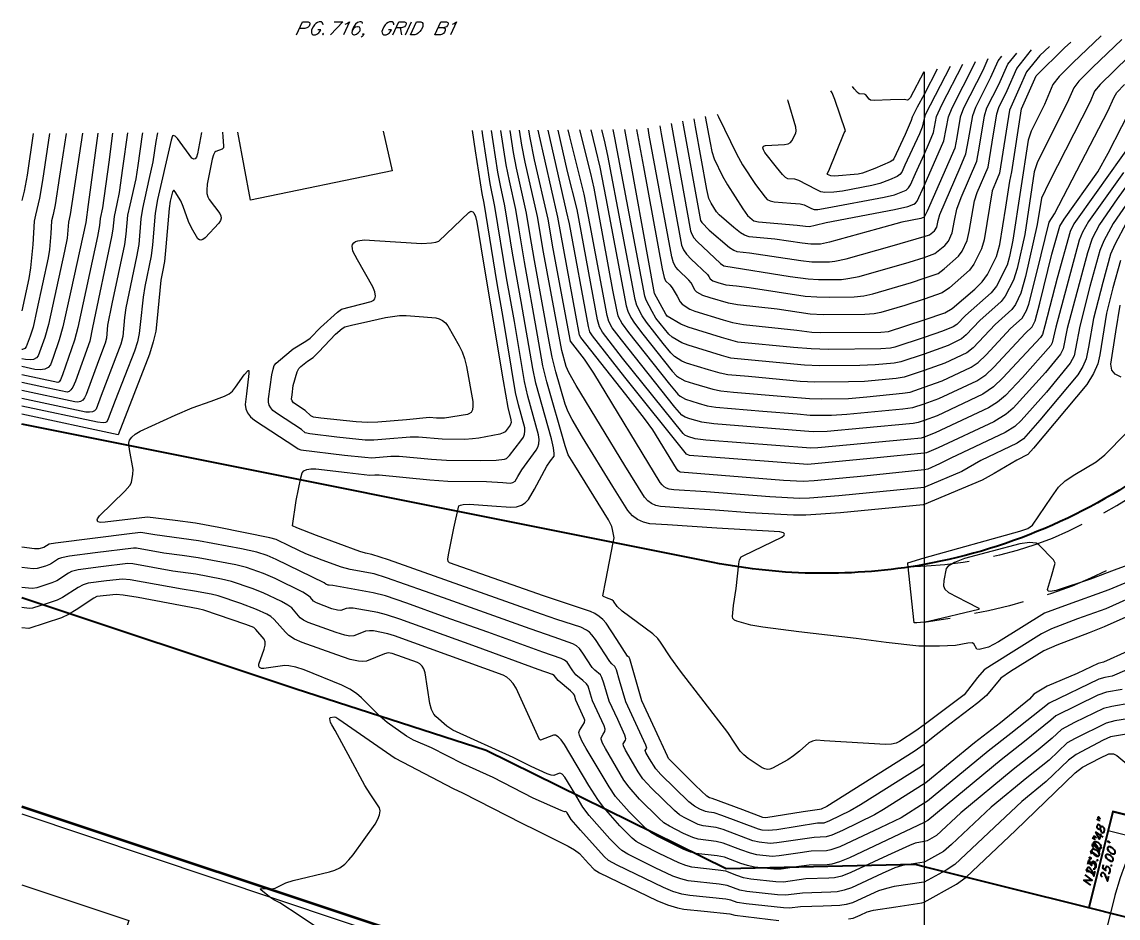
# Model space of a CAD drawing. Header units: feet. Extents: x 7 to 2308, y -319 to 1396.
# Drawn here: x 6.9 to 281, y 1009.3 to 1233.3 of the extents above; entities that cross this region are included whole.
import ezdxf

# ---------------------------------------------------------------- set-up
doc = ezdxf.new("R2010")
doc.units = ezdxf.units.FT
doc.header["$MEASUREMENT"] = 0
for name, color, linetype in [('PDF_ANNOT-BNDRY-T20', 7, 'Continuous'), ('PDF_ANNOT-NOTES', 7, 'Continuous'), ('PDF_X1003BASE$ANNOT-BNDRY-T20', 7, 'Continuous'), ('PDF_X1003BASE$PA_NEAT_LINE', 7, 'Continuous'), ('PDF_X1003BASE$PA_PARCEL', 7, 'Continuous'), ('PDF_X1003BASE$PA_ROW', 7, 'Continuous'), ('PDF_X1003BASE$PR-SLOPE', 7, 'Continuous'), ('PDF_X1003BASE$ST_STREET_CL', 7, 'Continuous'), ('PDF_X1003BASE$TR_CURB', 7, 'Continuous')]:
    doc.layers.add(name, color=color, linetype=linetype)
for name, color, linetype, true_color in [('PDF_X1003BASE$BL_BUILDING', 7, 'Continuous', 0x979797), ('PDF_X1003BASE$CR_CONT_DEF', 7, 'Continuous', 0x979797), ('PDF_X1003BASE$CR_NDX_DEF', 7, 'Continuous', 0x767676), ('PDF_X1003BASE$PR_BLDG_SETBACK', 7, 'Continuous', 0x767676)]:
    doc.layers.add(name, color=color, linetype=linetype, true_color=true_color)

msp = doc.modelspace()

# ---------------------------------------------------------------- linework, layer by layer
at = {"layer": 'PDF_ANNOT-BNDRY-T20', "lineweight": 40}
for points in [[(274.92, 1028.06), (274.98, 1028.28), (275.14, 1028.49), (275.4, 1028.49), (275.88, 1028.28), (276.1, 1028.12), (276.52, 1027.69), (276.68, 1027.32), (276.74, 1027), (276.68, 1026.84), (276.52, 1026.62), (276.2, 1026.57), (275.78, 1026.78), (275.56, 1027), (275.14, 1027.37), (274.92, 1027.74)], [(275.14, 1029.66), (275.03, 1029.66), (274.98, 1029.82), (275.08, 1029.82)], [(274.44, 1026.25), (274.5, 1026.41), (274.66, 1026.62), (274.98, 1026.62), (275.4, 1026.41), (275.67, 1026.25), (276.04, 1025.88), (276.26, 1025.5), (276.26, 1025.13), (276.2, 1024.97), (276.04, 1024.76), (275.78, 1024.76), (275.35, 1024.97), (275.08, 1025.13), (274.71, 1025.56), (274.5, 1025.88)], [(275.72, 1023.8), (275.83, 1023.85), (275.88, 1023.69), (275.78, 1023.64)]]:
    msp.add_lwpolyline(points, close=True, dxfattribs=at)
for points in [[(275.08, 1029.82), (275.24, 1029.72), (275.4, 1029.5), (275.46, 1029.34)], [(275.03, 1021.88), (275.35, 1021.88), (275.51, 1022.09), (275.56, 1022.36), (275.56, 1022.73), (275.46, 1023), (275.19, 1023.32), (275.03, 1023.42), (274.76, 1023.53), (274.55, 1023.42), (274.39, 1023.21), (274.34, 1022.94), (274.34, 1022.62), (274.39, 1022.46), (273.7, 1023.1), (273.91, 1024.01)], [(273.59, 1020.87), (273.54, 1020.92), (273.38, 1021.13), (273.32, 1021.29), (273.27, 1021.51), (273.38, 1021.88), (273.54, 1022.04), (273.8, 1022.04), (273.96, 1021.88), (274.12, 1021.67), (274.34, 1021.35), (274.92, 1019.8), (275.24, 1021.08)]]:
    msp.add_lwpolyline(points, dxfattribs=at)
at = {"layer": 'PDF_ANNOT-NOTES', "lineweight": 30}
for points in [[(75.54, 1230.11), (77.04, 1233.31), (78.42, 1233.31), (78.79, 1233.15), (78.9, 1233.04), (78.9, 1232.72), (78.69, 1232.24), (78.42, 1231.98), (78.15, 1231.82), (77.62, 1231.66), (76.29, 1231.66)], [(82.21, 1232.56), (82.15, 1232.88), (81.99, 1233.15), (81.78, 1233.31), (81.19, 1233.31), (80.82, 1233.15), (80.34, 1232.88), (80.07, 1232.56), (79.7, 1232.08), (79.33, 1231.34), (79.27, 1230.91), (79.27, 1230.59), (79.43, 1230.27), (79.7, 1230.11), (80.29, 1230.11), (80.66, 1230.27), (81.09, 1230.59), (81.41, 1230.91), (81.62, 1231.34), (80.87, 1231.34)], [(84.98, 1233.31), (87.11, 1233.31), (84.07, 1230.11)], [(87.75, 1232.72), (88.12, 1232.88), (88.76, 1233.31), (87.27, 1230.11)], [(92.07, 1232.88), (92.07, 1233.15), (91.7, 1233.31), (91.38, 1233.31), (90.84, 1233.15), (90.31, 1232.72), (89.83, 1231.98), (89.46, 1231.18), (89.35, 1230.59), (89.51, 1230.27), (89.88, 1230.11), (90.04, 1230.11), (90.58, 1230.27), (91, 1230.59), (91.38, 1231.02), (91.43, 1231.18), (91.48, 1231.66), (91.32, 1231.98), (90.95, 1232.08), (90.79, 1232.08), (90.26, 1231.98), (89.83, 1231.66), (89.46, 1231.18)], [(99.85, 1232.56), (99.85, 1232.88), (99.69, 1233.15), (99.43, 1233.31), (98.84, 1233.31), (98.47, 1233.15), (98.04, 1232.88), (97.72, 1232.56), (97.35, 1232.08), (97.03, 1231.34), (96.92, 1230.91), (96.97, 1230.59), (97.13, 1230.27), (97.35, 1230.11), (97.93, 1230.11), (98.31, 1230.27), (98.79, 1230.59), (99.05, 1230.91), (99.27, 1231.34), (98.52, 1231.34)], [(99.64, 1230.11), (101.13, 1233.31), (102.52, 1233.31), (102.89, 1233.15), (102.94, 1233.04), (103, 1232.72), (102.84, 1232.4), (102.52, 1232.08), (102.3, 1231.98), (101.77, 1231.82), (100.44, 1231.82)], [(101.5, 1231.82), (101.77, 1230.11)], [(102.84, 1230.11), (104.33, 1233.31)], [(112.27, 1231.82), (112.7, 1231.66), (112.75, 1231.5), (112.75, 1231.18), (112.54, 1230.75), (112.27, 1230.43), (112.06, 1230.27), (111.53, 1230.11), (110.14, 1230.11), (111.63, 1233.31), (113.02, 1233.31), (113.39, 1233.15), (113.45, 1233.04), (113.5, 1232.72), (113.34, 1232.4), (113.02, 1232.08), (112.81, 1231.98), (112.27, 1231.82), (110.94, 1231.82)], [(114.57, 1232.72), (114.94, 1232.88), (115.58, 1233.31), (114.09, 1230.11)], [(82.26, 1230.43), (82.05, 1230.27), (82.1, 1230.11), (82.31, 1230.27)], [(92.39, 1230.27), (92.18, 1230.11), (92.07, 1230.27), (92.34, 1230.43), (92.39, 1230.27), (92.23, 1229.95), (91.96, 1229.68), (91.75, 1229.52)]]:
    msp.add_lwpolyline(points, dxfattribs=at)
msp.add_lwpolyline([(104.06, 1230.11), (105.56, 1233.31), (106.62, 1233.31), (107, 1233.15), (107.16, 1232.88), (107.16, 1232.56), (107.1, 1232.08), (106.73, 1231.34), (106.41, 1230.91), (106.09, 1230.59), (105.66, 1230.27), (105.13, 1230.11)], close=True, dxfattribs=at)
at = {"layer": 'PDF_X1003BASE$ANNOT-BNDRY-T20', "lineweight": 40}
for points in [[(275.99, 1033.87), (275.88, 1033.87), (275.83, 1034.03), (275.94, 1034.03)], [(276.15, 1034.46), (276.04, 1034.41), (275.99, 1034.57), (276.1, 1034.62)], [(275.78, 1032.22), (275.88, 1032.59), (276.04, 1032.81), (276.2, 1032.75), (276.36, 1032.65), (276.52, 1032.43), (276.58, 1032.17), (276.52, 1031.74), (276.58, 1031.42), (276.68, 1031.1), (276.84, 1030.89), (277.06, 1030.73), (277.27, 1030.67), (277.38, 1030.73), (277.54, 1030.94), (277.59, 1031.31), (277.59, 1031.63), (277.54, 1031.79), (277.38, 1032.01), (277.16, 1032.17), (276.95, 1032.22), (276.74, 1032.17), (276.58, 1031.95), (276.42, 1031.63), (276.31, 1031.47), (276.1, 1031.53), (275.94, 1031.63), (275.78, 1031.85)], [(274.87, 1029.29), (274.76, 1029.24), (274.66, 1029.4), (274.76, 1029.45)], [(278.6, 1028.38), (278.5, 1028.38), (278.44, 1028.54), (278.55, 1028.54)], [(277.96, 1024.97), (278.02, 1025.13), (278.18, 1025.34), (278.44, 1025.34), (278.87, 1025.13), (279.14, 1024.97), (279.51, 1024.54), (279.72, 1024.22), (279.72, 1023.69), (279.56, 1023.48), (279.24, 1023.48), (278.82, 1023.69), (278.55, 1023.85), (278.18, 1024.22), (277.96, 1024.6)], [(278.44, 1026.46), (278.44, 1027), (278.6, 1027.21), (278.92, 1027.21), (279.35, 1027), (279.62, 1026.84), (279.99, 1026.41), (280.2, 1026.04), (280.2, 1025.72), (280.15, 1025.5), (279.99, 1025.29), (279.72, 1025.29), (279.3, 1025.5), (279.03, 1025.72), (278.66, 1026.09)], [(279.19, 1022.52), (279.3, 1022.52), (279.35, 1022.41), (279.24, 1022.36)]]:
    msp.add_lwpolyline(points, close=True, dxfattribs=at)
for points in [[(275.94, 1034.03), (276.1, 1033.93), (276.26, 1033.71), (276.31, 1033.55)], [(276.1, 1034.62), (276.26, 1034.46), (276.42, 1034.25), (276.47, 1034.09)], [(276.68, 1030.41), (276.36, 1029.02), (275.46, 1030.83), (277.16, 1029.56)], [(274.92, 1026.89), (274.87, 1026.94), (274.71, 1027.16), (274.66, 1027.32), (274.6, 1027.58), (274.71, 1027.96), (274.82, 1028.06), (274.92, 1028.12), (275.14, 1028.06), (275.3, 1027.96), (275.46, 1027.74), (275.67, 1027.37), (276.26, 1025.82), (276.58, 1027.16)], [(274.76, 1029.45), (274.98, 1029.29), (275.08, 1029.08), (275.14, 1028.92)], [(278.55, 1028.54), (278.71, 1028.44), (278.87, 1028.22), (278.92, 1028.06)], [(274.44, 1025.29), (274.39, 1025.56), (274.23, 1026.04), (275.99, 1024.76)], [(273.43, 1022.78), (273.7, 1023.8), (274.18, 1022.73), (274.28, 1023.05), (274.39, 1023.16), (274.5, 1023.21), (274.76, 1023.1), (274.92, 1023), (275.19, 1022.73), (275.3, 1022.41), (275.3, 1022.04), (275.24, 1021.77), (275.08, 1021.56), (274.76, 1021.56)], [(278.55, 1020.6), (278.71, 1020.55), (278.82, 1020.6), (278.98, 1020.81), (279.03, 1021.08), (279.03, 1021.45), (278.92, 1021.72), (278.71, 1021.99), (278.55, 1022.15), (278.23, 1022.2), (278.02, 1022.15), (277.91, 1021.93), (277.8, 1021.67), (277.86, 1021.35), (277.91, 1021.19), (277.16, 1021.83), (277.38, 1022.73)], [(274.18, 1017.56), (272.42, 1018.79), (274.5, 1018.84), (272.74, 1020.12)], [(273.32, 1020.76), (273.27, 1021.03), (273.11, 1021.51), (274.82, 1020.23)], [(277.11, 1019.59), (277, 1019.64), (276.84, 1019.85), (276.79, 1020.01), (276.79, 1020.23), (276.84, 1020.6), (277, 1020.76), (277.27, 1020.76), (277.43, 1020.6), (277.59, 1020.39), (277.8, 1020.01), (278.39, 1018.52), (278.71, 1019.8)]]:
    msp.add_lwpolyline(points, dxfattribs=at)
for points, knots in [([(273.89, 1024.49), (273.89, 1024.51), (273.9, 1024.53), (273.91, 1024.55), (273.92, 1024.56), (273.94, 1024.57), (273.95, 1024.58), (273.97, 1024.58), (273.98, 1024.58), (274, 1024.58), (274.02, 1024.57), (274.04, 1024.56), (274.06, 1024.55), (274.07, 1024.54)], [0, 0, 0, 0, 0.001927458, 0.001927458, 0.003338474, 0.003338474, 0.004549934, 0.004549934, 0.005822868, 0.005822868, 0.007560808, 0.007560808, 0.009714621, 0.009714621, 0.009714621, 0.009714621]), ([(274.02, 1024.18), (273.99, 1024.2), (273.96, 1024.23), (273.92, 1024.3), (273.91, 1024.34), (273.89, 1024.4), (273.89, 1024.42), (273.89, 1024.45), (273.89, 1024.47), (273.89, 1024.49)], [0, 0, 0, 0, 0.00342883, 0.00342883, 0.00730024, 0.00730024, 0.00914534, 0.00914534, 0.01085068, 0.01085068, 0.01085068, 0.01085068]), ([(274.2, 1024.23), (274.2, 1024.21), (274.19, 1024.19), (274.18, 1024.16), (274.17, 1024.16), (274.15, 1024.14), (274.14, 1024.14), (274.12, 1024.13), (274.11, 1024.13), (274.09, 1024.14), (274.07, 1024.14), (274.04, 1024.15), (274.03, 1024.16), (274.02, 1024.18)], [0, 0, 0, 0, 0.001927064, 0.001927064, 0.0033382, 0.0033382, 0.00454993, 0.00454993, 0.00582351, 0.00582351, 0.007562513, 0.007562513, 0.009715713, 0.009715713, 0.009715713, 0.009715713]), ([(274.07, 1024.54), (274.1, 1024.52), (274.12, 1024.49), (274.17, 1024.42), (274.18, 1024.38), (274.2, 1024.32), (274.2, 1024.3), (274.2, 1024.26), (274.2, 1024.24), (274.2, 1024.23)], [0, 0, 0, 0, 0.00342883, 0.00342883, 0.00730024, 0.00730024, 0.00914534, 0.00914534, 0.01085068, 0.01085068, 0.01085068, 0.01085068])]:
    msp.add_open_spline(points, degree=3, knots=knots, dxfattribs=at)
at = {"layer": 'PDF_X1003BASE$BL_BUILDING', "lineweight": 25}
for points in [[(97.23, 1205.99), (99.48, 1196.1), (64.08, 1188.79), (60.9, 1205.74)], [(280.2, 1014.95), (266.98, 962.01)]]:
    msp.add_lwpolyline(points, dxfattribs=at)
msp.add_arc((353.69, 995.52), 75.99, 147.6289, 165.1739, dxfattribs=at)
at = {"layer": 'PDF_X1003BASE$CR_CONT_DEF', "lineweight": 25}
for points in [[(281.91, 1228.88), (274.6, 1221.9), (271.19, 1218.49), (269.91, 1216.84), (268.31, 1213.05), (262.88, 1202.33), (260.8, 1198.12), (260.05, 1195.88), (257.65, 1180.16), (255.73, 1171.68), (254.83, 1168.75), (252.8, 1164.8), (251.79, 1163.42), (246.46, 1158.67), (243.04, 1155.1), (241.87, 1154.09), (238.51, 1152.44), (232.49, 1150.3), (226.68, 1148.33), (225.03, 1148.01), (220.28, 1147.58), (216.44, 1147.42), (206.31, 1147.37), (202.58, 1147.53), (185.79, 1149.08), (184.19, 1149.29), (181.84, 1149.93), (173.47, 1152.49), (171.87, 1153.13), (169.53, 1154.52), (168.62, 1155.26), (165.42, 1159.31), (164.46, 1160.97), (162.97, 1163.79), (162.65, 1164.8), (155.19, 1204.36), (154.74, 1206.39)], [(276.78, 1229.85), (269.65, 1223.07), (266.29, 1219.66), (264.69, 1217.63), (262.56, 1212.68), (259.25, 1206.01), (258.5, 1203.72), (254.67, 1178.77), (253.81, 1174.67), (253.23, 1172.48), (250.56, 1167.31), (249.28, 1165.6), (242.88, 1159.95), (240.65, 1157.71), (239.79, 1157.07), (237.13, 1156.01), (232.49, 1154.46), (225.19, 1152.01), (224.07, 1151.8), (221.67, 1151.64), (208.55, 1151.42), (204.23, 1151.58), (199.81, 1151.9), (185.95, 1153.29), (181.84, 1154.46), (173.53, 1157.02), (171.66, 1157.77), (168.25, 1159.74), (167.88, 1160.27), (165.1, 1165.44), (157.63, 1206.41)], [(160.61, 1206.43), (162.28, 1197.06), (166.97, 1171.63), (167.5, 1169.44), (167.82, 1168.59), (168.94, 1167.58), (169.53, 1166.83), (170.7, 1164.75), (171.45, 1163.36), (171.98, 1162.78), (173.9, 1161.55), (175.18, 1161.02), (182.27, 1158.83), (184.56, 1158.19), (187.33, 1157.71), (200.66, 1156.27), (204.39, 1155.79), (206.69, 1155.69), (221.67, 1155.79), (223.59, 1155.9), (232.49, 1158.83), (237.71, 1160.59), (239.53, 1161.71), (245.18, 1166.51), (247.04, 1168.38), (248.32, 1170.19), (250.61, 1174.72), (251.41, 1177.71), (252.91, 1187.03), (253.97, 1193.49), (254.4, 1195.83), (256.85, 1211.61), (260.48, 1219.87), (267.62, 1226.86), (269.15, 1228.29)], [(263.84, 1227.21), (261.44, 1224.89), (258.13, 1220.83), (256.16, 1216.52), (253.81, 1211.29), (251.31, 1195.51), (250.35, 1193.11), (249.55, 1191.09), (247.52, 1178.88), (246.88, 1176.59), (244.96, 1172.75), (243.84, 1171.25), (238.83, 1166.83), (237.02, 1165.6), (232.49, 1164.06), (227.64, 1162.41), (221.67, 1160.65), (220.01, 1160.38), (217.67, 1160.22), (207.22, 1160.11), (203.97, 1160.27), (195.76, 1161.5), (185.79, 1162.57), (183.55, 1162.99), (178.97, 1164.32), (177.15, 1164.91), (175.66, 1165.76), (175.23, 1166.19), (174.22, 1168.06), (173.63, 1168.8), (171.02, 1171.36), (170.38, 1172.05), (169.85, 1173.12), (169.42, 1174.61), (163.77, 1205), (163.5, 1206.73)], [(169.21, 1207.9), (174.06, 1181.12), (174.38, 1180.26), (174.91, 1179.36), (175.77, 1178.4), (181.58, 1172.91), (182.38, 1172.32), (199.01, 1169.71), (203.54, 1169.12), (206.1, 1168.91), (211.8, 1168.96), (213.46, 1169.18), (216.23, 1169.71), (228.76, 1173.23), (232.49, 1174.45), (235.21, 1175.41), (237.66, 1177.44), (238.57, 1178.5), (239.53, 1180.58), (240.11, 1183.68), (240.65, 1186.55), (241.76, 1189.43), (245.71, 1198.5), (246.35, 1202.23), (247.58, 1209.85), (248.22, 1211.88), (251.2, 1217.69), (253.44, 1222.75), (255.67, 1225.54)], [(172.06, 1208.48), (172.14, 1207.99), (176.57, 1183.68), (176.89, 1183.14), (178.75, 1181.28), (183.82, 1176.96), (184.88, 1176.27), (185.63, 1175.95), (188.83, 1175.63), (201.68, 1173.71), (204.45, 1173.39), (208.82, 1173.39), (210.15, 1173.49), (212.98, 1174.13), (224.49, 1177.33), (232.49, 1179.68), (233.88, 1180.1), (235.1, 1181.06), (235.69, 1182.02), (236.01, 1183.68), (236.43, 1185.22), (241.5, 1196.95), (242.94, 1200.31), (243.58, 1203.83), (244.64, 1209.9), (245.39, 1212.04), (249.18, 1219.5), (250.99, 1223.61), (251.93, 1224.78)], [(248.45, 1224.07), (247.15, 1221.21), (242.35, 1211.77), (241.5, 1209.53), (240.7, 1204.41), (240.17, 1201.8), (233.24, 1186.02), (232.49, 1184.53), (231.69, 1184.21), (226.94, 1183.25), (220.92, 1181.6), (208.87, 1178.24), (206.58, 1177.76), (204.13, 1177.76), (202, 1178.03), (195.17, 1179.04), (188.72, 1179.62), (187.6, 1180), (186.54, 1180.58), (184.88, 1181.92), (181.26, 1185.06), (180.56, 1185.86), (179.23, 1187.99), (178.65, 1189.22), (178.17, 1191.46), (175.29, 1207.08), (174.95, 1209.07)], [(177.78, 1209.65), (178.97, 1203.13), (179.44, 1200.9), (180.03, 1199.08), (182.11, 1194.76), (183.34, 1192.58), (187.17, 1186.61), (188.35, 1184.96), (189.47, 1183.94), (189.89, 1183.62), (191.07, 1183.36), (200.72, 1182.5), (202.85, 1182.24), (203.86, 1182.18), (205.25, 1182.5), (207.97, 1183.2), (225.08, 1186.45), (228.44, 1187.19), (229.93, 1187.73), (230.36, 1187.99), (230.78, 1188.53), (232.49, 1192.37), (237.45, 1203.61), (238.57, 1209.58), (239.47, 1211.88), (245.02, 1222.65), (245.38, 1223.44)], [(239.04, 1222.15), (232.76, 1210.06), (232.49, 1209.21), (232.01, 1207.03), (231.37, 1205.37), (227.69, 1197.48), (226.89, 1195.72), (226.41, 1195.14), (225.77, 1194.71), (223.8, 1193.86), (221.4, 1192.95), (219.43, 1192.42), (212.07, 1191.03), (209.89, 1190.77), (207.7, 1190.66), (206.69, 1190.87), (205.51, 1191.41), (201.2, 1193.7), (200.18, 1194.02), (198.42, 1194.12), (197.84, 1194.44), (197.09, 1195.14), (195.54, 1197), (192.67, 1200.68), (192.29, 1201.38), (192.19, 1201.85), (192.35, 1202.23), (192.83, 1202.39), (197.62, 1202.65), (198.48, 1202.81), (199.06, 1203.19), (199.38, 1203.61), (200.4, 1205.48), (200.5, 1206.07), (200.4, 1206.97), (198.53, 1213.53), (198.39, 1213.85)], [(235.78, 1221.48), (232.49, 1215.18), (230.73, 1211.98), (229.5, 1209.53), (229.29, 1208.68), (227.74, 1205.16), (224.92, 1199.08), (224.71, 1198.76), (224.01, 1198.34), (220.17, 1196.68), (217.08, 1195.51), (216.02, 1195.3), (210.05, 1194.76), (209.14, 1194.82), (208.34, 1195.19), (208.23, 1195.35), (208.71, 1196.1), (212.5, 1205.59), (212.82, 1206.07), (210.15, 1213.96), (209.51, 1215.56), (209.14, 1216.05)], [(232.41, 1220.8), (229.02, 1214.33), (228.54, 1213.8), (228.33, 1213.74), (227.48, 1213.9), (224.12, 1213.8), (220.01, 1213.64), (219.05, 1213.74), (218.73, 1214.01), (217.94, 1215.13), (217.56, 1215.29), (216.28, 1215.34), (215.8, 1215.66), (215, 1216.57), (214.57, 1217.16)], [(149.13, 1206.35), (150.34, 1201.54), (151.4, 1197), (152.9, 1189.27), (157.96, 1162.35), (158.39, 1161.02), (159.19, 1159.47), (160.04, 1157.98), (162.12, 1155.26), (169.48, 1146.04), (170.6, 1144.87), (171.29, 1144.39), (172.67, 1143.64), (174.81, 1142.95), (179.66, 1141.51), (181.68, 1141.13), (184.83, 1140.81), (197.78, 1139.69), (203.81, 1139.16), (206.74, 1139.11), (213.56, 1139.21), (218.15, 1139.59), (227.1, 1140.49), (229.02, 1140.81), (232.49, 1141.99), (236.97, 1143.64), (244.27, 1147.05), (246.03, 1148.22), (248, 1150.14), (254.08, 1156.65), (257.01, 1159.31), (258.08, 1161.18), (258.72, 1162.78), (260.74, 1170.99), (263.73, 1183.3), (265.11, 1185.33), (278.44, 1210.97), (280.04, 1214.54), (280.68, 1215.66), (282.6, 1217.69)], [(146.32, 1206.33), (149.06, 1195.46), (149.86, 1191.73), (154.6, 1166.24), (155.56, 1161.39), (155.94, 1159.85), (156.95, 1157.87), (158.55, 1155.69), (168.84, 1142.79), (170.92, 1140.28), (171.45, 1139.75), (172.83, 1139.06), (175.98, 1137.99), (178.27, 1137.35), (180.4, 1137.03), (192.19, 1136.02), (200.72, 1135.32), (204.02, 1135.06), (209.35, 1135.06), (213.19, 1135.27), (227.16, 1136.6), (229.66, 1136.92), (232.49, 1137.88), (236.17, 1139.21), (245.71, 1143.64), (247.9, 1145.13), (249.92, 1147.05), (257.81, 1155.53), (259.52, 1157.13), (260.26, 1158.62), (261.44, 1162.99), (264.42, 1175.25), (266.45, 1182.29), (267.51, 1184), (275.94, 1195.88), (278.55, 1200.52), (285.37, 1213.85)], [(289.16, 1078.6), (277.38, 1073.27), (275.99, 1072.95), (270.77, 1070.5), (263.25, 1067.3), (259.94, 1065.27), (258.82, 1064.05), (251.63, 1058.13), (245.12, 1053.17), (232.92, 1043.15), (232.49, 1042.88), (222.36, 1036.43), (220.12, 1035.15), (212.07, 1031.26), (209.41, 1030.09), (208.02, 1029.66), (204.98, 1029.5), (195.7, 1028.12), (194, 1028.01), (191.23, 1028.28), (189.68, 1028.65), (182.27, 1031.47), (180.51, 1032.01), (177.26, 1032.43), (176.03, 1032.75), (172.51, 1034.46), (171.34, 1035.15), (170.06, 1036.22), (164.3, 1041.82), (162.17, 1044.16), (161, 1045.92), (157.8, 1051.31), (157.32, 1052.37), (157.27, 1052.85), (157.85, 1053.76), (157.91, 1054.13), (157.64, 1055.09), (155.88, 1058.93), (153.75, 1063.51), (152.42, 1068.05), (151.94, 1069.43), (151.56, 1070.12), (150.18, 1071.3), (149.48, 1071.99), (147.14, 1075.56), (146.34, 1076.68), (145.59, 1077.37), (144.69, 1077.91), (139.94, 1079.51), (133.97, 1081.64), (122.56, 1085.74), (112.33, 1089.37), (98.04, 1094.38), (94.95, 1095.34), (88.98, 1096.46), (86.79, 1097.05), (81.99, 1098.75), (77.84, 1100.4), (73.84, 1102.27), (70.42, 1103.92), (68.88, 1104.4), (56.08, 1106.96), (50.27, 1108.03), (45.21, 1108.72), (38.28, 1109.57), (27.67, 1108.29), (26.55, 1108.24), (25.86, 1108.4), (25.75, 1108.61), (25.7, 1108.83), (25.75, 1109.09), (26.28, 1109.84), (32.63, 1116.02), (33.85, 1117.41), (34.28, 1118.16), (34.6, 1120.24), (34.71, 1121.46), (33.8, 1126.47), (33.59, 1128.02), (33.75, 1128.82), (34.33, 1129.57), (35.24, 1130.31), (36.47, 1131.06), (45.21, 1135), (49.47, 1136.82), (54.17, 1138.52), (57.58, 1139.8), (58.7, 1140.39), (59.55, 1141.03), (60.3, 1142.04), (62.48, 1145.13), (63.49, 1146.15), (63.6, 1146.2), (63.65, 1145.45), (63.01, 1140.39), (62.69, 1137.67), (62.85, 1136.6), (63.28, 1135.59), (64.03, 1134.63), (65.04, 1133.78), (75.38, 1127.06), (75.97, 1126.58), (76.66, 1126.37), (87.54, 1125.03), (92.66, 1124.5), (94.36, 1124.39), (99.16, 1124.82), (101.19, 1124.82), (109.34, 1124.02), (113.02, 1123.81), (121.55, 1123.7), (125.49, 1123.75), (127.57, 1124.02), (128.05, 1124.23), (128.8, 1124.93), (131.63, 1128.61), (132.27, 1129.57), (132.53, 1130.31), (132.64, 1131.06), (132.64, 1131.86), (131.04, 1137.62), (130.35, 1140.71), (127.2, 1159.47), (125.71, 1167.95), (122.46, 1187.99), (121.98, 1190.45), (120.32, 1201.11), (119.59, 1206.15)], [(232.49, 1047.79), (231.85, 1047.25), (216.6, 1037.66), (214.04, 1036.11), (208.87, 1033.66), (207.43, 1033.07), (205.83, 1033.02), (195.65, 1031.42), (193.52, 1031.21), (192.03, 1031.31), (191.07, 1031.58), (181.95, 1034.99), (179.98, 1035.63), (178.65, 1035.79), (177.79, 1035.95), (176.41, 1036.59), (175.07, 1037.29), (173.69, 1038.35), (166.65, 1045.23), (165.37, 1046.67), (163.82, 1049.17), (162.92, 1050.72), (162.76, 1051.2), (163.13, 1051.84), (162.92, 1052.59), (157.91, 1063.35), (156.36, 1068.69), (155.56, 1071.4), (155.19, 1072.2), (154.39, 1072.9), (153.86, 1073.48), (150.28, 1078.92), (149.43, 1080.09), (148.79, 1080.79), (148.05, 1081.32), (146.66, 1082.01), (140.63, 1083.99), (136.8, 1085.32), (98.52, 1098.86), (94.36, 1100.24), (92.82, 1100.56), (91.38, 1100.94), (80.55, 1104.99), (75.6, 1106.91), (74.58, 1107.39), (75.44, 1113.68), (76.66, 1119.33), (76.98, 1120.61), (77.41, 1121.14), (78.15, 1121.46), (79.11, 1121.62), (80.39, 1121.62), (88.18, 1120.66), (93.88, 1120.02), (95.16, 1120.08), (96.23, 1120.13), (108.86, 1118.9), (113.39, 1118.53), (123.04, 1118.42), (127.15, 1118.16), (128.96, 1118.05), (129.65, 1118.21), (130.19, 1118.53), (130.88, 1119.7), (131.89, 1121.36), (135.52, 1126.31), (135.89, 1127.01), (136.16, 1127.86), (136.21, 1128.93), (136.05, 1130.1), (133.38, 1139.75), (132.53, 1143.43), (130.03, 1158.41), (128.05, 1169.34), (125.17, 1187.14), (123.95, 1192.95), (122.14, 1204.95), (121.96, 1206.16)], [(289.85, 1087.66), (277.54, 1082.12), (273.75, 1080.63), (265.65, 1077.53), (262.45, 1076.1), (254.13, 1070.98), (251.68, 1069.32), (248.06, 1064.95), (245.92, 1063.14), (238.89, 1057.76), (234.78, 1054.56), (232.49, 1052.75), (229.98, 1050.93), (208.13, 1037.23), (206.74, 1036.54), (206.31, 1036.43), (202.21, 1035.85), (192.93, 1034.41), (192.19, 1034.51), (187.17, 1036.38), (179.5, 1039.26), (178.86, 1039.36), (178.17, 1039.79), (175.34, 1042.46), (168.62, 1049.12), (168.3, 1049.71), (168.36, 1049.81), (165.21, 1056.48), (161.91, 1063.67), (158.87, 1074.12), (158.71, 1074.44), (158.33, 1074.82), (155.62, 1078.92), (152.95, 1083.03), (152.15, 1083.99), (151.24, 1084.73), (150.18, 1085.42), (149.06, 1085.96), (137.28, 1089.85), (113.82, 1098.11), (113.5, 1098.49), (113.39, 1099.02), (113.55, 1100.09), (114.89, 1106.75), (116.17, 1112.35), (116.54, 1112.56), (117.23, 1112.72), (118.83, 1112.77), (124.38, 1112.4), (129.17, 1112.03), (130.56, 1112.13), (131.79, 1112.51), (132.74, 1113.09), (133.54, 1113.95), (135.04, 1116.56), (138.18, 1122.32), (139.09, 1123.6), (139.94, 1124.77), (140, 1125.41), (139.84, 1126.9), (139.3, 1129.14), (135.41, 1143.05), (134.61, 1146.73), (131.73, 1163.47), (129.6, 1175.52), (127.68, 1187.35), (126.56, 1192.42), (125.87, 1195.78), (124.7, 1203.4), (124.29, 1206.18)], [(284.68, 1093.9), (278.66, 1091.34), (267.57, 1087.4), (262.61, 1085.53), (251.09, 1078.39), (248.59, 1077.05), (246.24, 1076.42), (245.66, 1076.58), (244.96, 1077.91), (244.54, 1078.12), (243.42, 1078.01), (240.33, 1077.43), (236.38, 1077.32), (232.49, 1077.32), (231.21, 1077.32), (223, 1078.23), (215.54, 1079.19), (201.14, 1080.84), (192.13, 1082.07), (189.2, 1082.55), (185.68, 1083.56), (185.04, 1083.83), (184.67, 1084.2), (184.56, 1084.73), (184.83, 1087.45), (185.47, 1091.72), (186.16, 1097.85), (186.32, 1098.91), (186.75, 1099.61), (187.39, 1099.98), (196.88, 1104.56), (197.52, 1105.04), (197.57, 1105.26), (197.52, 1105.42), (197.3, 1105.63), (196.4, 1105.84), (180.67, 1106.8), (168.36, 1107.6), (163.93, 1107.87), (162.28, 1108.29), (160.84, 1108.93), (159.56, 1109.89), (158.44, 1111.17), (154.66, 1117.2), (147.09, 1129.51), (144.47, 1133.94), (143.51, 1135.86), (142.77, 1137.78), (140.42, 1145.83), (139.46, 1149.5), (138.77, 1153.4), (135.09, 1173.65), (133.92, 1180.42), (133.06, 1185.54), (130.56, 1196.74), (129.81, 1200.68), (128.97, 1206.21)], [(281.64, 1173.71), (279.72, 1166.88), (278.12, 1160.49), (276.42, 1150.14), (275.94, 1147.85), (274.87, 1145.4), (273.16, 1142.73), (259.89, 1126.74), (258.45, 1125.19), (255.68, 1123.81), (250.03, 1120.45), (246.99, 1118.8), (232.49, 1112.72), (232.28, 1112.61), (227.05, 1112.13), (211.59, 1110.64), (202.95, 1110.05), (199.81, 1110.05), (188.83, 1110.64), (180.24, 1111.28), (172.3, 1111.81), (166.54, 1112.19), (165.37, 1112.45), (164.3, 1112.93), (163.4, 1113.63), (162.6, 1114.53), (157.64, 1122.42), (145.49, 1142.47), (143.67, 1145.67), (142.98, 1147.16), (141.86, 1151.16), (137.33, 1175.73), (135.78, 1184.69), (132.74, 1198.28), (131.89, 1202.49), (131.31, 1206.23)], [(283.13, 1183.14), (280.15, 1177.71), (279.14, 1175.25), (277.16, 1168.22), (274.82, 1159.21), (273.59, 1152.01), (273.06, 1149.08), (272.21, 1147.21), (270.93, 1145.13), (261.44, 1133.78), (257.33, 1129.14), (255.73, 1128.02), (246.72, 1123.7), (241.92, 1120.93), (232.86, 1117.09), (232.49, 1116.98), (211.16, 1114.85), (203.81, 1114.32), (201.36, 1114.21), (193.89, 1114.59), (178.01, 1115.86), (169.9, 1116.4), (168.78, 1116.56), (168.09, 1116.77), (167.5, 1117.14), (166.97, 1117.62), (166.49, 1118.21), (149.86, 1145.51), (147.57, 1149.02), (144.05, 1153.56), (139.73, 1176.64), (138.5, 1184), (135.09, 1198.87), (133.97, 1204.31), (133.68, 1206.24)], [(283.88, 1188.85), (279.78, 1182.93), (277.43, 1178.61), (276.47, 1176.21), (273.96, 1167.15), (271.41, 1157.29), (270.39, 1151.58), (270.02, 1149.88), (269.01, 1148.06), (263.09, 1140.81), (256.75, 1133.67), (255.15, 1132.23), (252.75, 1130.69), (239.15, 1124.29), (236.33, 1122.85), (233.4, 1121.52), (232.49, 1121.36), (217.51, 1119.81), (204.98, 1118.58), (202.26, 1118.42), (197.3, 1118.69), (171.5, 1120.82), (171.02, 1121.09), (170.6, 1121.68), (164.68, 1131.33), (162.6, 1134.2), (157.91, 1140.17), (146.61, 1154.46), (146.34, 1154.99), (145.43, 1160.01), (140.9, 1184.53), (136.16, 1205.53), (136.02, 1206.26)], [(282.33, 1195.67), (273.59, 1183.41), (272.1, 1180.8), (271.3, 1178.77), (265.43, 1157.02), (264.48, 1153.13), (264.21, 1152.44), (257.07, 1144.44), (252.85, 1139.96), (250.83, 1138.31), (248.59, 1136.87), (235.26, 1130.63), (232.49, 1129.57), (231.8, 1129.3), (228.38, 1128.93), (205.94, 1126.85), (204.13, 1126.79), (177.9, 1128.82), (175.23, 1129.14), (173.42, 1129.67), (172.62, 1130.05), (172.25, 1130.42), (157.11, 1149.29), (152.1, 1155.74), (151.3, 1157.07), (150.82, 1158.89), (145.7, 1186.39), (143.35, 1195.94), (140.96, 1206.29)], [(287.88, 1208.04), (275.51, 1190.66), (269.97, 1182.82), (269.01, 1180.9), (265.75, 1169.23), (262.66, 1157.39), (262.08, 1155.15), (261.6, 1154.46), (252.21, 1144.39), (249.81, 1142.09), (247.15, 1140.28), (235.74, 1134.9), (232.49, 1133.72), (231.05, 1133.19), (229.72, 1132.98), (217.19, 1131.75), (208.29, 1130.95), (204.71, 1130.9), (202.58, 1131.01), (179.92, 1132.87), (176.89, 1133.24), (173.9, 1134.1), (172.78, 1134.52), (171.87, 1135), (170.17, 1137.03), (156.79, 1153.82), (154.5, 1156.86), (153.64, 1158.41), (153.22, 1159.9), (149, 1182.5), (147.51, 1190.29), (143.94, 1204.57), (143.52, 1206.31)], [(57.08, 1205.72), (57.15, 1204.63), (57.31, 1202.33), (57.26, 1201.85), (56.99, 1201.54), (55.39, 1200.95), (55.12, 1200.74), (54.75, 1200.1), (54.43, 1199.03), (53.21, 1192.74), (53.1, 1191.25), (53.15, 1190.39), (53.37, 1189.59), (53.69, 1188.95), (56.35, 1185.44), (56.62, 1184.85), (56.67, 1184.26), (56.51, 1183.68), (56.14, 1183.04), (52.67, 1179.36), (52.14, 1178.93), (51.66, 1178.77), (51.29, 1178.82), (50.91, 1179.14), (49.31, 1181.86), (48.51, 1183.41), (47.18, 1187.19), (46.6, 1188.63), (45.21, 1190.82), (44.94, 1191.14), (44.78, 1191.14), (44.57, 1190.87), (43.98, 1188.53), (43.66, 1186.66), (42.86, 1177.12), (42.54, 1173.44), (42.01, 1170.83), (41.64, 1168.75), (40.62, 1158.41), (40.36, 1156.06), (39.72, 1153.34), (38.76, 1150.3), (30.92, 1130.15), (6.88, 1135.27)], [(51.78, 1205.68), (50.81, 1200.31), (50.54, 1199.51), (50.22, 1199.08), (49.85, 1198.98), (49.37, 1199.3), (45.8, 1204.15), (45.21, 1204.79), (44.73, 1204.95), (44.57, 1204.84), (44.2, 1203.72), (43.93, 1202.65), (40.78, 1188.95), (40.2, 1185.54), (39.5, 1177.6), (39.18, 1174.88), (37.59, 1167.15), (37.16, 1164.48), (36.47, 1157.71), (36.2, 1155.42), (35.77, 1153.34), (35.03, 1151), (30.18, 1138.68), (28.47, 1134.15), (28.15, 1133.35), (27.78, 1133.19), (27.19, 1133.08), (25.75, 1133.24), (6.88, 1137.24)], [(40.82, 1205.61), (40.36, 1203.45), (39.61, 1198.34), (38.65, 1193.91), (37, 1186.66), (36.63, 1184.1), (36.09, 1177.71), (35.51, 1174.56), (32.89, 1161.82), (32.52, 1159.42), (32.09, 1154.73), (31.61, 1152.81), (30.82, 1150.57), (26.71, 1139.91), (25.48, 1136.55), (25.06, 1136.12), (24.52, 1135.86), (23.78, 1135.75), (22.87, 1135.8), (6.88, 1139.21)], [(33.24, 1205.55), (32.04, 1196.74), (31.19, 1190.71), (30.6, 1187.83), (29.91, 1184.64), (29.59, 1181.49), (29.32, 1179.57), (24.52, 1156.97), (23.83, 1153.5), (20.31, 1143.53), (19.62, 1142.04), (19.14, 1141.35), (18.71, 1140.92), (18.18, 1140.76), (11.84, 1142.09), (6.88, 1143.16)], [(29.57, 1205.53), (28.58, 1198.28), (27.03, 1186.87), (26.44, 1184.16), (26.28, 1182.45), (25.75, 1179.68), (20.85, 1156.91), (20.05, 1153.77), (17.01, 1145.13), (16.53, 1143.85), (16.21, 1143.37), (15.89, 1143.21), (6.88, 1145.13)], [(25.87, 1205.5), (23.46, 1187.67), (22.82, 1183.2), (19.14, 1166.14), (17.11, 1157.13), (16.21, 1153.82), (14.72, 1149.45), (14.02, 1147.58), (13.44, 1146.95), (12.58, 1146.52), (11.46, 1146.36), (10.13, 1146.47), (6.88, 1147.16)], [(22, 1205.48), (18.98, 1185.17), (18.5, 1183.25), (18.23, 1179.3), (17.54, 1176), (13.54, 1157.66), (12.64, 1154.46), (10.98, 1149.88), (10.5, 1149.34), (9.81, 1148.97), (8.9, 1148.86), (7.79, 1148.92), (6.88, 1149.13)], [(13.81, 1205.42), (12.05, 1193.7), (11.3, 1189.27), (10.24, 1185.01), (9.97, 1183.52), (9.6, 1177.65), (9.06, 1171.84), (8.64, 1169.18), (6.88, 1161.07)], [(9.72, 1205.39), (8.16, 1195.03), (7.47, 1190.98), (6.88, 1188.69)], [(281.75, 1144.55), (280.31, 1145.24), (279.46, 1146.31), (279.19, 1147.74), (280.42, 1155.85), (281.53, 1162.51)], [(285.27, 1098.22), (279.99, 1096.25), (274.07, 1094.06), (265.49, 1091.18), (264.05, 1090.97), (263.52, 1091.08), (263.36, 1091.45), (264.37, 1094.75), (265.27, 1098.01), (264.85, 1098.86), (261.22, 1102.59), (260.53, 1103.02), (258.82, 1103.23), (256.43, 1102.91), (242.56, 1099.18), (240.06, 1098.22), (238.51, 1097.31), (237.98, 1096.67), (237.45, 1093.69), (237.34, 1092.41), (237.71, 1091.5), (238.57, 1090.7), (243.1, 1088.41), (246.19, 1086.76), (246.14, 1086.44), (233.56, 1083.45), (232.49, 1083.29), (230.68, 1083.13), (230.04, 1083.13), (228.44, 1097.9), (228.44, 1098.11), (232.49, 1099.34), (256.43, 1106.06), (258.4, 1106.7), (259.62, 1107.55), (264.37, 1114.53), (266.13, 1117.04), (267.78, 1118.64), (270.18, 1120.18), (275.51, 1123.38), (277.7, 1125.14), (288.47, 1136.02)], [(283.19, 1071.4), (279.51, 1069.8), (277.7, 1069.48), (276.15, 1069.06), (263.73, 1063.03), (254.19, 1055.46), (248.48, 1051.04), (233.34, 1038.56), (232.49, 1038.03), (226.73, 1034.35), (221.51, 1031.85), (211.43, 1027.16), (209.14, 1026.36), (208.07, 1026.14), (204.23, 1026.04), (201.46, 1025.66), (196.24, 1024.86), (194.48, 1024.76), (190.69, 1025.18), (189.04, 1025.56), (186.64, 1026.41), (182.22, 1028.06), (180.46, 1028.49), (175.98, 1029.02), (174.65, 1029.45), (172.3, 1030.51), (168.84, 1032.27), (167.4, 1033.18), (166.12, 1034.3), (161.32, 1039.04), (158.71, 1042.03), (157.43, 1043.84), (152.79, 1051.68), (152.04, 1053.01), (151.72, 1054.02), (151.72, 1054.4), (152.26, 1055.3), (152.68, 1056), (152.74, 1056.53), (152.47, 1057.38), (149.59, 1063.67), (149.06, 1065.27), (148.47, 1067.3), (148.05, 1067.89), (147.14, 1068.69), (145.38, 1070.12), (144.63, 1071.14), (143.19, 1073.27), (142.55, 1073.8), (141.75, 1074.23), (137.12, 1075.78), (123.36, 1080.79), (112.75, 1084.57), (103.16, 1088.04), (97.83, 1089.85), (94.68, 1090.65), (84.61, 1092.46), (83.7, 1092.57), (83.49, 1092.57), (82.9, 1092.83), (82.47, 1093.1), (70.42, 1098.97), (68.24, 1099.93), (65.63, 1100.78), (61.79, 1101.58), (51.02, 1103.66), (46.76, 1104.24), (40.09, 1105.15), (36.63, 1105.74), (34.44, 1105.47), (15.25, 1103.02), (13.7, 1102.75), (12.32, 1101.95), (11.14, 1101.58), (10.02, 1101.58), (6.88, 1102)], [(284.2, 1063.03), (279.46, 1062.23), (277.38, 1061.7), (270.13, 1058.24), (266.82, 1056.48), (264.48, 1054.34), (261.01, 1051.41), (254.77, 1046.51), (241.66, 1035.63), (235.63, 1029.98), (233.24, 1028.6), (232.49, 1028.44), (230.3, 1028.06), (228.81, 1027.48), (223.32, 1024.97), (214.2, 1020.71), (211.91, 1019.85), (210.1, 1019.37), (208.71, 1019.27), (202.9, 1019.11), (197.3, 1018.31), (195.38, 1018.36), (189.15, 1019.05), (187.33, 1019.43), (185.63, 1020.01), (182.91, 1021.03), (180.99, 1021.35), (174.43, 1022.04), (172.89, 1022.46), (171.18, 1023.1), (166.22, 1025.45), (162.12, 1027.53), (160.47, 1028.49), (159.51, 1029.29), (156.41, 1032.38), (152.31, 1037.02), (150.92, 1038.94), (148.68, 1042.51), (142.55, 1052.69), (141.7, 1053.86), (140.95, 1054.61), (140.32, 1055.04), (139.84, 1055.04), (136.53, 1053.81), (136.32, 1053.97), (130.45, 1066.82), (129.71, 1067.94), (128.91, 1068.85), (128.11, 1069.54), (127.25, 1070.02), (100.07, 1079.88), (98.36, 1080.41), (94.79, 1081.11), (93.77, 1081.16), (92.82, 1081.05), (90.58, 1080.15), (89.88, 1079.88), (88.92, 1079.83), (87.64, 1080.04), (85.46, 1080.73), (78.47, 1083.24), (77.3, 1083.83), (76.5, 1084.41), (74.37, 1086.86), (73.41, 1087.56), (71.81, 1088.46), (67.17, 1090.65), (64.45, 1091.72), (59.28, 1093.47), (56.83, 1094.01), (50.33, 1095.29), (44.62, 1096.03), (34.6, 1097.85), (33.37, 1097.95), (26.6, 1097.15), (20.95, 1096.41), (19.3, 1095.93), (18.5, 1095.55), (15.62, 1093.63), (14.34, 1093.1), (10.61, 1091.88), (9.49, 1091.72), (8.53, 1091.77), (6.88, 1091.98)], [(287.03, 1059.73), (280.2, 1058.61), (278.02, 1058.08), (270.29, 1054.24), (268.26, 1053.12), (263.73, 1048.8), (258.18, 1044.38), (249.28, 1037.02), (239.37, 1027.69), (237.34, 1025.98), (232.86, 1023.48), (232.49, 1023.32), (227.05, 1022.46), (225.19, 1021.88), (221.99, 1020.44), (214.36, 1016.92), (212.5, 1016.28), (210.74, 1015.91), (209.19, 1015.8), (202.05, 1015.59), (200.02, 1015.32), (197.84, 1015.05), (195.86, 1015.16), (188.13, 1016.01), (186.38, 1016.33), (183.23, 1017.45), (181.26, 1017.77), (173.53, 1018.63), (171.66, 1019.11), (169.64, 1019.85), (165.26, 1021.93), (158.39, 1025.29), (156.89, 1026.2), (156.04, 1026.94), (153.86, 1029.18), (148.74, 1034.99), (147.19, 1037.07), (145.17, 1040.43), (142.61, 1044.54), (141.97, 1045.28), (141.65, 1045.5), (141.33, 1045.55), (139.89, 1044.96), (139.25, 1045.02), (138.24, 1045.39), (134.24, 1047.25), (129.76, 1049.49), (114.62, 1056.26), (113.18, 1057.33), (110.35, 1059.68), (109.87, 1060.26), (109.34, 1061.43), (108.92, 1062.93), (107.69, 1070.66), (107.37, 1071.62), (106.94, 1072.31), (106.41, 1072.84), (105.82, 1073.22), (99.48, 1075.46), (98.47, 1075.62), (97.56, 1075.35), (93.03, 1073.54), (92.12, 1073.43), (91.06, 1073.54), (88.98, 1073.96), (85.62, 1075.14), (76.98, 1078.17), (75.01, 1079.08), (73.62, 1079.93), (72.77, 1080.79), (70, 1083.99), (69.15, 1084.73), (68.13, 1085.32), (65.57, 1086.49), (61.63, 1087.93), (55.92, 1089.85), (54.17, 1090.28), (50.06, 1091.02), (46.97, 1091.5), (33.91, 1093.9), (31.99, 1094.06), (27.99, 1093.63), (23.46, 1093.05), (22.18, 1092.62), (20.95, 1091.93), (17.06, 1089.42), (15.73, 1088.78), (13.17, 1087.93), (9.49, 1086.81), (8.69, 1086.7), (6.88, 1086.92)], [(289.21, 1056.26), (279.08, 1054.61), (277.27, 1053.81), (270.5, 1050.24), (268.63, 1048.8), (263.04, 1043.47), (256.91, 1038.51), (251.41, 1033.34), (240.17, 1022.73), (238.03, 1021.29), (232.49, 1018.31), (232.44, 1018.31), (224.97, 1017.19), (223.05, 1016.76), (221.13, 1016.12), (216.92, 1014.2), (214.58, 1013.14), (213.03, 1012.71), (211.38, 1012.44), (207.27, 1012.34), (201.57, 1012.18), (198.85, 1011.8), (197.3, 1011.86), (187.97, 1012.87), (185.74, 1013.19), (184.19, 1013.78), (182.91, 1014.04), (173.9, 1014.95), (171.87, 1015.32), (169.69, 1015.96), (167.29, 1016.97), (155.72, 1022.57), (153.59, 1023.74), (152.47, 1024.7), (146.55, 1031.31), (144.26, 1033.98), (143.25, 1035.63), (142.93, 1036.01), (142.55, 1035.9), (141.7, 1036.22), (134.72, 1039.31), (124.7, 1044.43), (117.12, 1047.89), (109.34, 1051.89), (104.81, 1053.81), (103.05, 1054.82), (98.25, 1058.18), (96.49, 1059.68), (91.8, 1064.42), (90.58, 1065.49), (88.92, 1066.55), (86.84, 1067.57), (77.46, 1071.4), (75.38, 1072.04), (73.62, 1072.36), (72.61, 1072.42), (67.39, 1071.67), (66.75, 1071.72), (66.32, 1071.94), (66.11, 1072.26), (66.11, 1072.79), (67.44, 1076.58), (67.71, 1077.53), (67.71, 1078.39), (67.44, 1079.03), (65.41, 1081.43), (64.88, 1081.96), (62.91, 1082.71), (52.41, 1086.33), (50.97, 1086.65), (35.99, 1089.42), (32.2, 1090.01), (30.44, 1090.17), (25.64, 1089.69), (24.9, 1089.32), (20.42, 1086.38), (18.5, 1085.21), (16.79, 1084.41), (12.69, 1083.03), (8.58, 1081.75), (6.88, 1081.91)], [(83.27, 1005.19), (76.45, 1009.78), (71.38, 1013.14), (69.84, 1013.88), (68.83, 1014.63), (66.64, 1016.39), (66.48, 1016.6), (66.69, 1016.76), (68.29, 1016.65), (69.41, 1016.65), (70.21, 1016.81), (72.88, 1018.15), (74.69, 1018.73), (83.81, 1020.87), (85.14, 1021.35), (86.36, 1021.93), (87.59, 1022.78), (88.66, 1023.9), (89.72, 1025.18), (95.21, 1032.81), (95.91, 1034.09), (96.33, 1035.15), (96.49, 1036.11), (96.33, 1036.86), (93.93, 1040.38), (92.6, 1042.46), (89.03, 1049.12), (85.25, 1056.21), (84.34, 1057.65), (84.02, 1058.18), (83.86, 1059.25), (83.97, 1059.46), (85.03, 1059.62), (85.41, 1059.57), (86.15, 1059.04), (100.23, 1049.33), (114.73, 1041.76), (117.07, 1040.64), (131.89, 1033.02), (135.52, 1031.31), (143.46, 1027.32), (145.06, 1026.36), (146.29, 1025.5), (148.58, 1022.94), (149.96, 1021.45), (151.35, 1020.65), (165.64, 1013.72), (168.36, 1012.66), (170.86, 1011.86), (172.41, 1011.59), (177.53, 1011.06), (183.87, 1010.42), (185.15, 1010.04), (196.18, 1008.76)], [(213.62, 1009.14), (214.79, 1009.35), (216.5, 1010.1), (218.26, 1010.9), (219.85, 1011.32), (225.45, 1012.18), (231.9, 1013.14), (232.49, 1013.35), (240.59, 1017.77), (243.04, 1019.59), (255.31, 1031.21), (270.29, 1045.6), (272.1, 1047.04), (276.47, 1049.33), (278.66, 1050.35), (279.88, 1050.4), (280.73, 1049.97), (287.72, 1044.11)]]:
    msp.add_lwpolyline(points, dxfattribs=at)
msp.add_lwpolyline([(121.18, 1129.3), (119.58, 1129.09), (117.6, 1128.98), (111.95, 1129.03), (106.04, 1129.57), (104.01, 1129.57), (97.88, 1129.03), (94.89, 1128.82), (92.71, 1128.82), (85.62, 1129.51), (78.85, 1130.37), (77.73, 1130.63), (76.77, 1131.43), (70.8, 1135.32), (69.63, 1136.18), (69.09, 1136.82), (68.72, 1137.51), (68.56, 1138.26), (68.56, 1139.11), (69.36, 1145.13), (69.68, 1146.52), (70, 1147.42), (70.42, 1148.01), (72.61, 1149.88), (74.69, 1151.58), (77.84, 1153.5), (78.95, 1154.3), (81.51, 1156.91), (85.83, 1160.75), (86.79, 1161.5), (94.2, 1163.47), (94.89, 1163.79), (95.11, 1164.11), (95.27, 1164.8), (95.11, 1165.82), (94.63, 1167.1), (90.84, 1173.87), (89.67, 1176.05), (89.51, 1176.69), (89.46, 1177.28), (89.56, 1177.71), (89.88, 1178.08), (90.31, 1178.4), (90.9, 1178.61), (92.5, 1178.82), (100.28, 1178.34), (106.89, 1177.97), (109.29, 1178.08), (110.41, 1178.24), (111.15, 1178.5), (118.62, 1185.7), (119.15, 1186.02), (119.42, 1185.97), (119.68, 1185.86), (119.9, 1185.6), (120.32, 1184.69), (120.64, 1183.3), (122.14, 1174.03), (127.2, 1143.64), (128.37, 1136.98), (129.17, 1133.88), (129.23, 1133.19), (128.96, 1132.55), (127.73, 1130.9), (127.2, 1130.58), (126.4, 1130.26)], close=True, dxfattribs=at)
at = {"layer": 'PDF_X1003BASE$CR_NDX_DEF', "lineweight": 25}
for points in [[(166.37, 1207.32), (166.7, 1205.32), (171.82, 1177.55), (172.35, 1176.32), (173.05, 1175.25), (174.27, 1174.03), (178.33, 1170.19), (178.65, 1169.66), (179.02, 1169.07), (179.66, 1168.64), (180.88, 1168.22), (182.91, 1167.63), (185.58, 1167.36), (188.77, 1166.94), (202.74, 1164.8), (205.67, 1164.59), (208.87, 1164.54), (215, 1164.59), (217.4, 1164.86), (219.69, 1165.39), (229.34, 1168.16), (232.49, 1169.23), (236.01, 1170.45), (237.55, 1171.57), (241.13, 1174.77), (241.98, 1176.05), (243.26, 1178.66), (243.79, 1180.96), (245.07, 1188.63), (245.76, 1190.71), (248.48, 1197), (249.5, 1203.24), (250.67, 1210.33), (251.15, 1211.93), (253.28, 1216.2), (255.68, 1221.69), (259.39, 1226.3)], [(283.61, 1224.62), (276.52, 1217.69), (275.14, 1216.04), (274.02, 1213.32), (263.73, 1193.27), (261.86, 1189.27), (260.8, 1182.66), (257.81, 1169.66), (256.69, 1165.55), (255.31, 1162.72), (254.45, 1161.45), (250.29, 1157.71), (244.75, 1151.85), (243.2, 1150.62), (237.71, 1148.01), (232.49, 1146.15), (227.53, 1144.55), (225.51, 1144.17), (217.62, 1143.43), (213.62, 1143.32), (205.19, 1143.27), (201.46, 1143.48), (188.61, 1144.71), (183.39, 1145.13), (181.47, 1145.51), (178.59, 1146.36), (173.1, 1148.06), (171.93, 1148.54), (170.06, 1149.66), (169.16, 1150.57), (167.24, 1152.92), (163.03, 1158.3), (162.01, 1159.85), (160.68, 1162.41), (160.2, 1163.95), (153.43, 1199.94), (152.58, 1203.77), (151.94, 1206.37)], [(180.78, 1210.26), (181.04, 1209.58), (185.58, 1200.31), (187.07, 1197.59), (190.32, 1192.69), (192.72, 1189.54), (193.25, 1188.95), (194, 1188.58), (194.96, 1188.31), (199.17, 1188.05), (201.52, 1187.83), (202.53, 1187.62), (204.34, 1186.66), (205.03, 1186.45), (205.94, 1186.45), (208.29, 1186.82), (222.52, 1189.49), (225.08, 1190.07), (227.21, 1190.93), (228.01, 1191.3), (228.6, 1191.83), (229.08, 1192.63), (230.36, 1195.46), (232.49, 1200.15), (233.88, 1203.24), (234.83, 1205.64), (235.58, 1209.64), (236.91, 1212.57), (242.19, 1222.79)], [(287.19, 1090.76), (277.91, 1086.65), (270.82, 1084.09), (264.37, 1081.64), (261.81, 1080.41), (249.34, 1072.58), (247.52, 1071.35), (245.87, 1069.43), (242.51, 1065.17), (232.49, 1057.6), (230.46, 1056.16), (226.3, 1053.44), (225.51, 1053.01), (224.33, 1052.8), (222.84, 1052.69), (207.54, 1053.65), (205.57, 1053.76), (204.55, 1053.54), (203.7, 1053.17), (201.36, 1051.09), (199.86, 1049.87), (198.42, 1048.91), (194.59, 1046.77), (193.95, 1046.56), (193.31, 1046.51), (192.67, 1046.61), (192.03, 1046.88), (188.51, 1049.23), (187.39, 1050.13), (186.48, 1051.09), (185.15, 1053.07), (183.39, 1055.73), (171.56, 1071.08), (169.16, 1074.34), (166.6, 1078.28), (165.9, 1079.24), (164.62, 1080.36), (157, 1086.06), (155.72, 1087.18), (154.82, 1088.52), (154.39, 1088.89), (153.06, 1089.37), (152.31, 1089.69), (152.15, 1089.9), (152.9, 1093.69), (154.76, 1103.23), (154.98, 1104.35), (154.6, 1106.48), (154.39, 1107.23), (153.54, 1108.83), (145.17, 1122.42), (143.51, 1125.09), (142.77, 1127.33), (138.18, 1143.37), (137.17, 1147.32), (135.84, 1154.99), (132.53, 1173.33), (131.2, 1181.38), (130.4, 1186.45), (128.8, 1193.59), (127.95, 1197.59), (126.64, 1206.2)], [(289.9, 1201.64), (280.79, 1189.06), (276.36, 1182.72), (274.5, 1179.2), (273.32, 1175.57), (268.26, 1156.7), (267.3, 1151.58), (266.61, 1150.25), (262.88, 1145.67), (254.77, 1136.76), (253.01, 1135.27), (249.97, 1133.4), (236.01, 1126.9), (233.08, 1125.62), (232.49, 1125.57), (220.76, 1124.34), (203.43, 1122.69), (178.27, 1124.61), (173.79, 1124.98), (173.1, 1125.25), (157.64, 1144.55), (149.54, 1154.83), (148.9, 1155.85), (148.58, 1157.18), (143.83, 1182.88), (143.09, 1186.02), (138.45, 1206.28)], [(37.02, 1205.58), (36.95, 1205.21), (35.83, 1197.43), (35.35, 1194.07), (33.85, 1187.51), (33.32, 1185.01), (32.89, 1180.26), (32.52, 1177.71), (29.38, 1162.83), (28.31, 1157.5), (27.99, 1154.25), (27.67, 1153.02), (26.02, 1148.6), (22.93, 1140.17), (22.55, 1139.37), (22.13, 1138.79), (21.54, 1138.42), (20.9, 1138.31), (20.15, 1138.36), (6.88, 1141.19)], [(17.91, 1205.45), (16.31, 1194.76), (15.2, 1187.57), (14.66, 1185.22), (14.29, 1183.62), (14.08, 1180.42), (13.76, 1176.43), (13.44, 1174.35), (10.61, 1161.34), (9.65, 1157.02), (8.9, 1154.78), (7.94, 1152.12), (7.57, 1151.69), (7.04, 1151.42), (6.88, 1151.42)], [(282.01, 1066.5), (278.07, 1065.81), (275.94, 1065.06), (265.43, 1059.84), (264.16, 1058.77), (257.6, 1053.44), (251.73, 1048.85), (233.45, 1033.71), (232.49, 1033.23), (213.83, 1024.38), (211.32, 1023.37), (209.46, 1022.84), (208.29, 1022.68), (203.75, 1022.57), (201.2, 1022.25), (196.77, 1021.56), (194.91, 1021.56), (190.11, 1022.09), (188.35, 1022.46), (186.64, 1023), (182.54, 1024.54), (180.72, 1024.92), (175.39, 1025.5), (174.11, 1025.82), (172.25, 1026.57), (165.74, 1029.77), (164.14, 1030.73), (162.92, 1031.69), (158.76, 1035.85), (155.35, 1039.74), (153.75, 1042.14), (147.99, 1051.68), (146.87, 1053.65), (146.29, 1055.09), (146.18, 1055.73), (146.29, 1056.21), (147.57, 1058.24), (147.67, 1058.77), (147.51, 1059.25), (145.43, 1063.83), (145.06, 1065.01), (144.85, 1065.38), (144.1, 1066.13), (140.95, 1068.69), (140, 1069.96), (139.57, 1070.23), (136, 1071.46), (120.54, 1077.11), (101.4, 1084.04), (98.04, 1085.16), (95.85, 1085.69), (89.72, 1086.76), (88.6, 1086.81), (87.96, 1086.7), (86.63, 1086.17), (85.83, 1086.28), (84.39, 1086.65), (80.55, 1088.09), (79.81, 1088.52), (79.01, 1089.42), (78.53, 1089.9), (77.14, 1090.76), (70.21, 1094.17), (67.28, 1095.45), (63.01, 1096.94), (60.4, 1097.58), (50.97, 1099.39), (46.97, 1099.98), (42.38, 1100.56), (35.56, 1101.79), (34.76, 1101.79), (25.16, 1100.62), (18.77, 1099.82), (16.79, 1099.39), (16.05, 1099.13), (14.02, 1097.79), (12.8, 1097.31), (10.66, 1096.67), (9.65, 1096.62), (6.88, 1096.99)]]:
    msp.add_lwpolyline(points, dxfattribs=at)
msp.add_lwpolyline([(112.54, 1134.26), (110.57, 1134.31), (108.81, 1134.42), (103.05, 1133.88), (95.85, 1133.24), (93.3, 1133.19), (90.47, 1133.4), (81.62, 1134.26), (79.81, 1134.52), (79.17, 1134.84), (77.68, 1136.23), (74.8, 1138.15), (74.42, 1138.58), (74.32, 1139.06), (74.42, 1140.12), (74.74, 1142.41), (75.7, 1145.88), (76.13, 1146.73), (76.61, 1147.21), (78.26, 1148.49), (79.7, 1149.4), (81.09, 1150.84), (85.3, 1155.31), (86.95, 1156.7), (87.64, 1157.07), (89.3, 1157.5), (94.15, 1158.62), (97.77, 1159.47), (101.29, 1159.95), (102.94, 1159.95), (107.32, 1159.63), (110.35, 1159.37), (111.26, 1159.1), (112.06, 1158.67), (112.81, 1158.09), (113.39, 1157.34), (116.22, 1152.38), (116.97, 1150.89), (117.55, 1149.18), (118.03, 1147.21), (119.63, 1138.47), (119.68, 1137.3), (119.52, 1136.34), (119.2, 1135.7), (118.67, 1135.32), (118.3, 1135.22)], close=True, dxfattribs=at)
at = {"layer": 'PDF_X1003BASE$PA_NEAT_LINE', "lineweight": 25}
msp.add_lwpolyline([(232.49, 1220.81), (232.49, 1097.69), (232.49, 1022.15), (232.49, 970.65), (232.49, 907.79), (232.49, 794.88), (232.49, 676.77)], dxfattribs=at)
at = {"layer": 'PDF_X1003BASE$PA_PARCEL', "lineweight": 40}
msp.add_lwpolyline([(678.54, 1196.2), (525.75, 1178.34), (377.17, 1160.97, 0.146399), (293.48, 1124.66, -0.118762), (232.49, 1097.69, -0.092778), (179.71, 1098.22), (6.88, 1132.76)], format="xyb", dxfattribs=at)
for points in [[(279.72, 1035.95), (477.66, 986.32), (525.75, 1178.34), (477.66, 986.32), (279.72, 1035.95), (273.7, 1011.86), (232.49, 1022.15), (230.25, 1022.73), (182.96, 1021.67), (122.94, 1051.2), (75.22, 1066.66), (6.88, 1089.37)], [(1102.3, 1011.43), (1099.96, 1010.95), (942.8, 980.83), (763.09, 946.44), (763.89, 997.68), (525.8, 948.26), (273.7, 1011.86)]]:
    msp.add_lwpolyline(points, dxfattribs=at)
at = {"layer": 'PDF_X1003BASE$PA_ROW', "lineweight": 53}
msp.add_lwpolyline([(536.09, 797.33), (417.1, 798.88), (313.84, 800.16), (313.2, 800.85), (312.56, 801.49), (312.93, 830.17), (313.15, 835.13), (313.63, 840.04), (314.43, 844.89), (322.53, 887.64, 0.228665), (305.2, 951.72), (282.87, 958.01), (232.49, 970.65), (224.65, 972.62), (202.37, 972.09), (6.88, 1037.13)], format="xyb", dxfattribs=at)
at = {"layer": 'PDF_X1003BASE$PR-SLOPE', "lineweight": 25}
for points in [[(277.48, 1110.64), (280.73, 1112.45), (284.63, 1114.85), (294.22, 1120.82), (296.41, 1122.16)], [(271.94, 1107.71), (268.63, 1106.06), (264.48, 1104.19), (260.16, 1102.64), (255.73, 1101.2), (251.31, 1100.03), (249.87, 1099.71)], [(243.74, 1098.49), (242.3, 1098.22), (237.71, 1097.63), (233.13, 1097.26), (228.54, 1097.05)], [(278.02, 1096.14), (274.07, 1094.27), (269.49, 1092.25), (264.37, 1090.44), (263.25, 1090.12)], [(257.28, 1088.36), (253.87, 1087.4), (248.59, 1086.12), (245.12, 1085.42)], [(232.49, 1083.29), (237.87, 1084.09), (238.99, 1084.25)]]:
    msp.add_lwpolyline(points, dxfattribs=at)
at = {"layer": 'PDF_X1003BASE$PR_BLDG_SETBACK', "lineweight": 25}
msp.add_lwpolyline([(278.55, 1031.26), (290.28, 1028.28)], dxfattribs=at)
at = {"layer": 'PDF_X1003BASE$ST_STREET_CL', "lineweight": 25}
msp.add_lwpolyline([(6.88, 1017.61), (33.59, 1008.76), (19.41, 966.06, 0.077058), (9.17, 905.77), (8.16, 832.68)], format="xyb", dxfattribs=at)
at = {"layer": 'PDF_X1003BASE$TR_CURB', "lineweight": 25}
msp.add_lwpolyline([(6.88, 1035.42), (182.48, 976.56)], dxfattribs=at)

doc.saveas('drawing.dxf')
